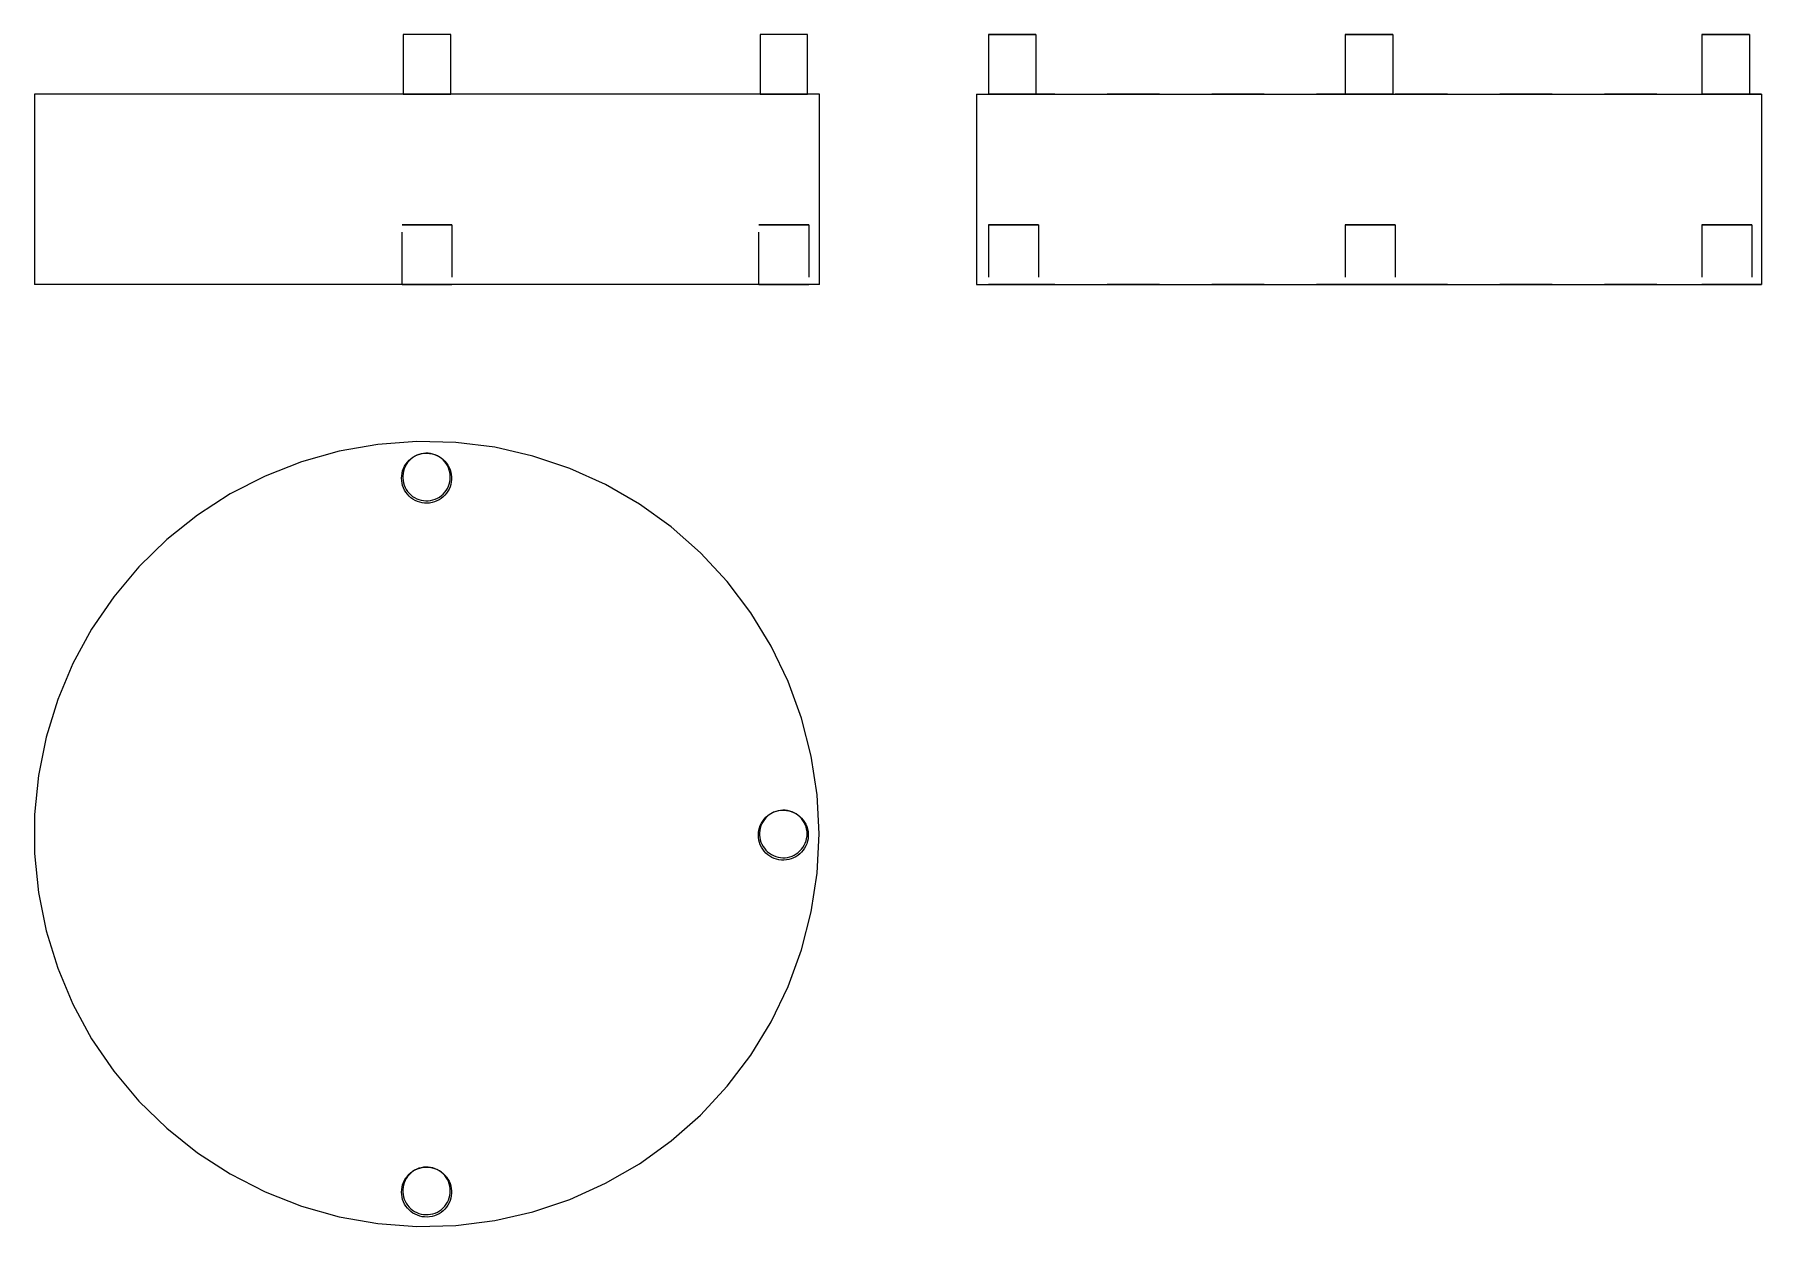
# Model space of a CAD drawing. Extents: x 0 to 3.3, y 0 to 2.28.
import ezdxf

# ---------------------------------------------------------------- set-up
doc = ezdxf.new("R2010")
doc.units = 0
doc.linetypes.add('HIDDEN', pattern=[0.075, 0.050025, -0.024975])
for name, color, linetype in [('FRONT', 7, 'CONTINUOUS'), ('FRONT_HID', 7, 'HIDDEN'), ('LEFT', 7, 'CONTINUOUS'), ('LEFT_HID', 7, 'HIDDEN'), ('TOP', 7, 'CONTINUOUS'), ('TOP_HID', 7, 'HIDDEN')]:
    doc.layers.add(name, color=color, linetype=linetype)

msp = doc.modelspace()

# ---------------------------------------------------------------- linework, layer by layer
at = {"layer": 'FRONT'}
for p, q in [((0.795455, 2.276807), (0.704545, 2.276807)), ((0.704545, 2.276807), (0.704545, 2.16317)), ((0.795455, 2.16317), (0.795455, 2.276807)), ((1.477273, 2.276807), (1.386364, 2.276807)), ((1.386364, 2.276807), (1.386364, 2.16317)), ((1.477273, 2.16317), (1.477273, 2.276807)), ((1.5, 2.16317), (0, 2.16317)), ((0, 2.16317), (0, 1.799534)), ((1.5, 1.799534), (1.5, 2.16317)), ((1.5, 1.799534), (0, 1.799534))]:
    msp.add_line(p, q, dxfattribs=at)
at = {"layer": 'FRONT_HID', "linetype": 'HIDDEN'}
for p, q in [((0.795455, 2.16317), (0.704545, 2.16317)), ((0.704545, 2.16317), (0.795455, 2.16317)), ((0.795455, 2.16317), (0.704545, 2.16317)), ((0.704545, 2.16317), (0.795455, 2.16317)), ((1.477273, 2.16317), (1.386364, 2.16317)), ((1.386364, 2.16317), (1.477273, 2.16317)), ((0.702273, 1.799534), (0.702273, 1.91317)), ((0.702273, 1.91317), (0.797727, 1.91317)), ((0.797727, 1.91317), (0.702273, 1.91317)), ((0.702273, 1.799534), (0.702273, 1.91317)), ((0.702273, 1.91317), (0.797727, 1.91317)), ((0.797727, 1.91317), (0.702273, 1.91317)), ((0.797727, 1.91317), (0.797727, 1.799534)), ((0.797727, 1.91317), (0.797727, 1.799534)), ((1.384091, 1.799534), (1.384091, 1.91317)), ((1.384091, 1.91317), (1.479545, 1.91317)), ((1.479545, 1.91317), (1.384091, 1.91317)), ((1.479545, 1.91317), (1.479545, 1.799534)), ((0.702273, 1.799534), (0.797727, 1.799534)), ((0.797727, 1.799534), (0.702273, 1.799534)), ((0.702273, 1.799534), (0.797727, 1.799534)), ((0.797727, 1.799534), (0.702273, 1.799534)), ((1.384091, 1.799534), (1.479545, 1.799534)), ((1.479545, 1.799534), (1.384091, 1.799534))]:
    msp.add_line(p, q, dxfattribs=at)
at = {"layer": 'LEFT'}
for p, q in [((1.822727, 2.276807), (1.913636, 2.276807)), ((1.822727, 2.276807), (1.822727, 2.16317)), ((1.913636, 2.276807), (1.913636, 2.16317)), ((2.504545, 2.276807), (2.595455, 2.276807)), ((2.504545, 2.276807), (2.504545, 2.16317)), ((2.595455, 2.276807), (2.595455, 2.16317)), ((3.186364, 2.276807), (3.277273, 2.276807)), ((3.186364, 2.276807), (3.186364, 2.16317)), ((3.277273, 2.276807), (3.277273, 2.16317)), ((1.8, 2.16317), (3.3, 2.16317)), ((1.8, 2.16317), (1.8, 1.799534)), ((3.3, 2.16317), (3.3, 1.799534)), ((1.8, 1.799534), (3.3, 1.799534))]:
    msp.add_line(p, q, dxfattribs=at)
at = {"layer": 'LEFT_HID', "linetype": 'HIDDEN'}
for p, q in [((1.868182, 2.276807), (1.822727, 2.276807)), ((1.913636, 2.276807), (1.868182, 2.276807)), ((2.55, 2.276807), (2.504545, 2.276807)), ((2.595455, 2.276807), (2.55, 2.276807)), ((3.231818, 2.276807), (3.186364, 2.276807)), ((3.277273, 2.276807), (3.231818, 2.276807)), ((2.55, 2.16317), (1.8, 2.16317)), ((1.868182, 2.16317), (1.822727, 2.16317)), ((1.822727, 2.16317), (1.913636, 2.16317)), ((1.913636, 2.16317), (1.868182, 2.16317)), ((2.55, 2.16317), (2.504545, 2.16317)), ((2.504545, 2.16317), (2.595455, 2.16317)), ((3.3, 2.16317), (2.55, 2.16317)), ((2.595455, 2.16317), (2.55, 2.16317)), ((3.231818, 2.16317), (3.186364, 2.16317)), ((3.186364, 2.16317), (3.277273, 2.16317)), ((3.277273, 2.16317), (3.231818, 2.16317)), ((1.870455, 1.91317), (1.822727, 1.91317)), ((1.822727, 1.91317), (1.918182, 1.91317)), ((1.822727, 1.91317), (1.822727, 1.799534)), ((1.918182, 1.91317), (1.870455, 1.91317)), ((1.918182, 1.91317), (1.918182, 1.799534)), ((2.552273, 1.91317), (2.504545, 1.91317)), ((2.504545, 1.91317), (2.6, 1.91317)), ((2.504545, 1.91317), (2.504545, 1.799534)), ((2.6, 1.91317), (2.552273, 1.91317)), ((2.6, 1.91317), (2.6, 1.799534)), ((3.234091, 1.91317), (3.186364, 1.91317)), ((3.186364, 1.91317), (3.281818, 1.91317)), ((3.186364, 1.91317), (3.186364, 1.799534)), ((3.281818, 1.91317), (3.234091, 1.91317)), ((3.281818, 1.91317), (3.281818, 1.799534)), ((2.55, 1.799534), (1.8, 1.799534)), ((1.870455, 1.799534), (1.822727, 1.799534)), ((1.822727, 1.799534), (1.918182, 1.799534)), ((1.918182, 1.799534), (1.870455, 1.799534)), ((2.552273, 1.799534), (2.504545, 1.799534)), ((2.504545, 1.799534), (2.6, 1.799534)), ((3.3, 1.799534), (2.55, 1.799534)), ((2.6, 1.799534), (2.552273, 1.799534)), ((3.234091, 1.799534), (3.186364, 1.799534)), ((3.186364, 1.799534), (3.281818, 1.799534)), ((3.281818, 1.799534), (3.234091, 1.799534))]:
    msp.add_line(p, q, dxfattribs=at)
at = {"layer": 'TOP'}
for p, q in [((0.65581, 1.493946), (0.582177, 1.480963)), ((0.73037, 1.499534), (0.65581, 1.493946)), ((0.805115, 1.49767), (0.73037, 1.499534)), ((0.879304, 1.488373), (0.805115, 1.49767)), ((0.952198, 1.471735), (0.879304, 1.488373)), ((0.510203, 1.460712), (0.440602, 1.433396)), ((0.582177, 1.480963), (0.510203, 1.460712)), ((0.710282, 1.455287), (0.708115, 1.451307)), ((0.712834, 1.459031), (0.710282, 1.455287)), ((0.715747, 1.462502), (0.712834, 1.459031)), ((0.718991, 1.465666), (0.715747, 1.462502)), ((0.722534, 1.468491), (0.718991, 1.465666)), ((0.72634, 1.47095), (0.722534, 1.468491)), ((0.730373, 1.473017), (0.72634, 1.47095)), ((0.734591, 1.474673), (0.730373, 1.473017)), ((0.738953, 1.4759), (0.734591, 1.474673)), ((0.743416, 1.476687), (0.738953, 1.4759)), ((0.747934, 1.477025), (0.743416, 1.476687)), ((0.752465, 1.476913), (0.747934, 1.477025)), ((0.756961, 1.476349), (0.752465, 1.476913)), ((0.761379, 1.475341), (0.756961, 1.476349)), ((0.765674, 1.473898), (0.761379, 1.475341)), ((0.769805, 1.472034), (0.765674, 1.473898)), ((0.773729, 1.469768), (0.769805, 1.472034)), ((0.777408, 1.467123), (0.773729, 1.469768)), ((0.780806, 1.464124), (0.777408, 1.467123)), ((0.783888, 1.460803), (0.780806, 1.464124)), ((0.786624, 1.457191), (0.783888, 1.460803)), ((0.788987, 1.453324), (0.786624, 1.457191)), ((0.790953, 1.449241), (0.788987, 1.453324)), ((1.023073, 1.447922), (0.952198, 1.471735)), ((0.440602, 1.433396), (0.374068, 1.399286)), ((0.704121, 1.43836), (0.70367, 1.433851)), ((0.70367, 1.433851), (0.70367, 1.429319)), ((0.70367, 1.429319), (0.704121, 1.42481)), ((0.705019, 1.442801), (0.704121, 1.43836)), ((0.704121, 1.42481), (0.705019, 1.420369)), ((0.706354, 1.447131), (0.705019, 1.442801)), ((0.705019, 1.420369), (0.706354, 1.416039)), ((0.708115, 1.451307), (0.706354, 1.447131)), ((0.792503, 1.444983), (0.790953, 1.449241)), ((0.793621, 1.440592), (0.792503, 1.444983)), ((0.792503, 1.418187), (0.793621, 1.422578)), ((0.794296, 1.436111), (0.793621, 1.440592)), ((0.793621, 1.422578), (0.794296, 1.427059)), ((0.794522, 1.431585), (0.794296, 1.436111)), ((0.794296, 1.427059), (0.794522, 1.431585)), ((1.091226, 1.417171), (1.023073, 1.447922)), ((0.374068, 1.399286), (0.31126, 1.35872)), ((0.706354, 1.416039), (0.708115, 1.411863)), ((0.708115, 1.411863), (0.710282, 1.407883)), ((0.710282, 1.407883), (0.712834, 1.404139)), ((0.712834, 1.404139), (0.715747, 1.400668)), ((0.715747, 1.400668), (0.718991, 1.397504)), ((0.718991, 1.397504), (0.722534, 1.394679)), ((0.722534, 1.394679), (0.72634, 1.39222)), ((0.72634, 1.39222), (0.730373, 1.390153)), ((0.730373, 1.390153), (0.734591, 1.388497)), ((0.734591, 1.388497), (0.738953, 1.38727)), ((0.738953, 1.38727), (0.743416, 1.386483)), ((0.743416, 1.386483), (0.747934, 1.386145)), ((0.747934, 1.386145), (0.752465, 1.386258)), ((0.752465, 1.386258), (0.756961, 1.386821)), ((0.756961, 1.386821), (0.761379, 1.387829)), ((0.761379, 1.387829), (0.765674, 1.389273)), ((0.765674, 1.389273), (0.769805, 1.391136)), ((0.769805, 1.391136), (0.773729, 1.393402)), ((0.773729, 1.393402), (0.777408, 1.396047)), ((0.777408, 1.396047), (0.780806, 1.399046)), ((0.780806, 1.399046), (0.783888, 1.402367)), ((0.783888, 1.402367), (0.786624, 1.40598)), ((0.786624, 1.40598), (0.788987, 1.409846)), ((0.788987, 1.409846), (0.790953, 1.413929)), ((0.790953, 1.413929), (0.792503, 1.418187)), ((1.155977, 1.379786), (1.091226, 1.417171)), ((0.31126, 1.35872), (0.252803, 1.312103)), ((1.216685, 1.33614), (1.155977, 1.379786)), ((1.272745, 1.286667), (1.216685, 1.33614)), ((0.252803, 1.312103), (0.199279, 1.259896)), ((0.199279, 1.259896), (0.151218, 1.20262)), ((1.323601, 1.231858), (1.272745, 1.286667)), ((1.368747, 1.172257), (1.323601, 1.231858)), ((0.151218, 1.20262), (0.1091, 1.140843)), ((1.407734, 1.108457), (1.368747, 1.172257)), ((0.1091, 1.140843), (0.073341, 1.07518)), ((1.440175, 1.041093), (1.407734, 1.108457)), ((0.073341, 1.07518), (0.044298, 1.006282)), ((1.465747, 0.970833), (1.440175, 1.041093)), ((0.044298, 1.006282), (0.02226, 0.934835)), ((1.484197, 0.898376), (1.465747, 0.970833)), ((0.02226, 0.934835), (0.007445, 0.861549)), ((1.495341, 0.824443), (1.484197, 0.898376)), ((0.007445, 0.861549), (0, 0.787151)), ((1.416409, 0.792854), (1.412191, 0.791199)), ((1.420771, 0.794082), (1.416409, 0.792854)), ((1.425234, 0.794869), (1.420771, 0.794082)), ((1.429753, 0.795207), (1.425234, 0.794869)), ((1.434283, 0.795094), (1.429753, 0.795207)), ((1.438779, 0.794531), (1.434283, 0.795094)), ((1.443197, 0.793523), (1.438779, 0.794531)), ((1.447492, 0.792079), (1.443197, 0.793523)), ((1.451623, 0.790216), (1.447492, 0.792079)), ((1.499068, 0.749767), (1.495341, 0.824443)), ((0, 0.787151), (0, 0.712382)), ((1.386837, 0.760983), (1.385939, 0.756542)), ((1.388173, 0.765313), (1.386837, 0.760983)), ((1.389933, 0.769489), (1.388173, 0.765313)), ((1.3921, 0.773468), (1.389933, 0.769489)), ((1.394653, 0.777213), (1.3921, 0.773468)), ((1.397565, 0.780684), (1.394653, 0.777213)), ((1.400809, 0.783848), (1.397565, 0.780684)), ((1.404352, 0.786673), (1.400809, 0.783848)), ((1.408159, 0.789132), (1.404352, 0.786673)), ((1.412191, 0.791199), (1.408159, 0.789132)), ((1.455547, 0.78795), (1.451623, 0.790216)), ((1.459226, 0.785305), (1.455547, 0.78795)), ((1.462624, 0.782306), (1.459226, 0.785305)), ((1.465706, 0.778985), (1.462624, 0.782306)), ((1.468442, 0.775372), (1.465706, 0.778985)), ((1.470805, 0.771506), (1.468442, 0.775372)), ((1.472771, 0.767423), (1.470805, 0.771506)), ((1.474321, 0.763165), (1.472771, 0.767423)), ((1.475439, 0.758774), (1.474321, 0.763165)), ((1.385939, 0.756542), (1.385488, 0.752033)), ((1.385488, 0.752033), (1.385488, 0.747501)), ((1.385488, 0.747501), (1.385939, 0.742992)), ((1.385939, 0.742992), (1.386837, 0.738551)), ((1.386837, 0.738551), (1.388173, 0.734221)), ((1.388173, 0.734221), (1.389933, 0.730045)), ((1.389933, 0.730045), (1.3921, 0.726065)), ((1.3921, 0.726065), (1.394653, 0.722321)), ((1.468442, 0.724161), (1.470805, 0.728028)), ((1.470805, 0.728028), (1.472771, 0.732111)), ((1.472771, 0.732111), (1.474321, 0.736369)), ((1.474321, 0.736369), (1.475439, 0.74076)), ((1.476115, 0.754293), (1.475439, 0.758774)), ((1.475439, 0.74076), (1.476115, 0.745241)), ((1.47634, 0.749767), (1.476115, 0.754293)), ((1.476115, 0.745241), (1.47634, 0.749767)), ((1.495341, 0.675091), (1.499068, 0.749767)), ((0, 0.712382), (0.007445, 0.637985)), ((1.394653, 0.722321), (1.397565, 0.71885)), ((1.397565, 0.71885), (1.400809, 0.715686)), ((1.400809, 0.715686), (1.404352, 0.712861)), ((1.404352, 0.712861), (1.408159, 0.710402)), ((1.408159, 0.710402), (1.412191, 0.708335)), ((1.412191, 0.708335), (1.416409, 0.706679)), ((1.416409, 0.706679), (1.420771, 0.705452)), ((1.420771, 0.705452), (1.425234, 0.704665)), ((1.425234, 0.704665), (1.429753, 0.704326)), ((1.429753, 0.704326), (1.434283, 0.704439)), ((1.434283, 0.704439), (1.438779, 0.705003)), ((1.438779, 0.705003), (1.443197, 0.706011)), ((1.443197, 0.706011), (1.447492, 0.707454)), ((1.447492, 0.707454), (1.451623, 0.709318)), ((1.451623, 0.709318), (1.455547, 0.711584)), ((1.455547, 0.711584), (1.459226, 0.714229)), ((1.459226, 0.714229), (1.462624, 0.717227)), ((1.462624, 0.717227), (1.465706, 0.720549)), ((1.465706, 0.720549), (1.468442, 0.724161)), ((1.484197, 0.601157), (1.495341, 0.675091)), ((0.007445, 0.637985), (0.02226, 0.564699)), ((1.465747, 0.528701), (1.484197, 0.601157)), ((0.02226, 0.564699), (0.044298, 0.493252)), ((1.440175, 0.458441), (1.465747, 0.528701)), ((0.044298, 0.493252), (0.073341, 0.424354)), ((1.407734, 0.391076), (1.440175, 0.458441)), ((0.073341, 0.424354), (0.1091, 0.35869)), ((1.368747, 0.327277), (1.407734, 0.391076)), ((0.1091, 0.35869), (0.151218, 0.296914)), ((1.323601, 0.267676), (1.368747, 0.327277)), ((0.151218, 0.296914), (0.199279, 0.239637)), ((1.272745, 0.212867), (1.323601, 0.267676)), ((0.199279, 0.239637), (0.252803, 0.187431)), ((1.216685, 0.163393), (1.272745, 0.212867)), ((0.252803, 0.187431), (0.31126, 0.140813)), ((0.31126, 0.140813), (0.374068, 0.100248)), ((1.155977, 0.119747), (1.216685, 0.163393)), ((0.374068, 0.100248), (0.440602, 0.066137)), ((0.718991, 0.10203), (0.715747, 0.098866)), ((0.722534, 0.104855), (0.718991, 0.10203)), ((0.72634, 0.107313), (0.722534, 0.104855)), ((0.730373, 0.109381), (0.72634, 0.107313)), ((0.734591, 0.111036), (0.730373, 0.109381)), ((0.738953, 0.112264), (0.734591, 0.111036)), ((0.743416, 0.11305), (0.738953, 0.112264)), ((0.747934, 0.113389), (0.743416, 0.11305)), ((0.752465, 0.113276), (0.747934, 0.113389)), ((0.756961, 0.112713), (0.752465, 0.113276)), ((0.761379, 0.111704), (0.756961, 0.112713)), ((0.765674, 0.110261), (0.761379, 0.111704)), ((0.769805, 0.108397), (0.765674, 0.110261)), ((0.773729, 0.106132), (0.769805, 0.108397)), ((0.777408, 0.103486), (0.773729, 0.106132)), ((0.780806, 0.100488), (0.777408, 0.103486)), ((0.783888, 0.097166), (0.780806, 0.100488)), ((1.091226, 0.082363), (1.155977, 0.119747)), ((0.440602, 0.066137), (0.510203, 0.038821)), ((0.704121, 0.074723), (0.70367, 0.070214)), ((0.70367, 0.070214), (0.70367, 0.065683)), ((0.705019, 0.079165), (0.704121, 0.074723)), ((0.706354, 0.083495), (0.705019, 0.079165)), ((0.708115, 0.087671), (0.706354, 0.083495)), ((0.710282, 0.09165), (0.708115, 0.087671)), ((0.712834, 0.095394), (0.710282, 0.09165)), ((0.715747, 0.098866), (0.712834, 0.095394)), ((0.786624, 0.093554), (0.783888, 0.097166)), ((0.788987, 0.089688), (0.786624, 0.093554)), ((0.790953, 0.085605), (0.788987, 0.089688)), ((0.792503, 0.081347), (0.790953, 0.085605)), ((0.793621, 0.076955), (0.792503, 0.081347)), ((0.794296, 0.072475), (0.793621, 0.076955)), ((0.794522, 0.067949), (0.794296, 0.072475)), ((0.794296, 0.063423), (0.794522, 0.067949)), ((1.023073, 0.051612), (1.091226, 0.082363)), ((0.510203, 0.038821), (0.582177, 0.018571)), ((0.70367, 0.065683), (0.704121, 0.061174)), ((0.704121, 0.061174), (0.705019, 0.056732)), ((0.705019, 0.056732), (0.706354, 0.052402)), ((0.706354, 0.052402), (0.708115, 0.048227)), ((0.708115, 0.048227), (0.710282, 0.044247)), ((0.710282, 0.044247), (0.712834, 0.040503)), ((0.712834, 0.040503), (0.715747, 0.037032)), ((0.715747, 0.037032), (0.718991, 0.033868)), ((0.718991, 0.033868), (0.722534, 0.031042)), ((0.777408, 0.032411), (0.780806, 0.035409)), ((0.780806, 0.035409), (0.783888, 0.038731)), ((0.783888, 0.038731), (0.786624, 0.042343)), ((0.786624, 0.042343), (0.788987, 0.04621)), ((0.788987, 0.04621), (0.790953, 0.050293)), ((0.790953, 0.050293), (0.792503, 0.054551)), ((0.792503, 0.054551), (0.793621, 0.058942)), ((0.793621, 0.058942), (0.794296, 0.063423)), ((0.952198, 0.027799), (1.023073, 0.051612)), ((0.582177, 0.018571), (0.65581, 0.005587)), ((0.65581, 0.005587), (0.73037, 0)), ((0.722534, 0.031042), (0.72634, 0.028584)), ((0.72634, 0.028584), (0.730373, 0.026517)), ((0.73037, 0), (0.805115, 0.001864)), ((0.730373, 0.026517), (0.734591, 0.024861)), ((0.734591, 0.024861), (0.738953, 0.023634)), ((0.738953, 0.023634), (0.743416, 0.022847)), ((0.743416, 0.022847), (0.747934, 0.022508)), ((0.747934, 0.022508), (0.752465, 0.022621)), ((0.752465, 0.022621), (0.756961, 0.023185)), ((0.756961, 0.023185), (0.761379, 0.024193)), ((0.761379, 0.024193), (0.765674, 0.025636)), ((0.765674, 0.025636), (0.769805, 0.0275)), ((0.769805, 0.0275), (0.773729, 0.029766)), ((0.773729, 0.029766), (0.777408, 0.032411)), ((0.805115, 0.001864), (0.879304, 0.011161)), ((0.879304, 0.011161), (0.952198, 0.027799))]:
    msp.add_line(p, q, dxfattribs=at)
at = {"layer": 'TOP_HID', "linetype": 'HIDDEN'}
for p, q in [((0.705088, 1.447851), (0.707153, 1.452138)), ((0.705088, 1.447851), (0.707153, 1.452138)), ((0.707153, 1.452138), (0.709634, 1.456198)), ((0.707153, 1.452138), (0.709634, 1.456198)), ((0.709634, 1.456198), (0.712506, 1.459991)), ((0.709634, 1.456198), (0.712506, 1.459991)), ((0.712506, 1.459991), (0.715743, 1.463479)), ((0.712506, 1.459991), (0.715743, 1.463479)), ((0.715743, 1.463479), (0.71931, 1.466627)), ((0.715743, 1.463479), (0.71931, 1.466627)), ((0.71931, 1.466627), (0.723173, 1.469404)), ((0.71931, 1.466627), (0.723173, 1.469404)), ((0.723173, 1.469404), (0.727294, 1.471783)), ((0.723173, 1.469404), (0.727294, 1.471783)), ((0.727294, 1.471783), (0.731631, 1.47374)), ((0.727294, 1.471783), (0.731631, 1.47374)), ((0.731631, 1.47374), (0.736141, 1.475256)), ((0.731631, 1.47374), (0.736141, 1.475256)), ((0.736141, 1.475256), (0.74078, 1.476315)), ((0.736141, 1.475256), (0.74078, 1.476315)), ((0.74078, 1.476315), (0.745501, 1.476906)), ((0.74078, 1.476315), (0.745501, 1.476906)), ((0.745501, 1.476906), (0.750258, 1.477025)), ((0.745501, 1.476906), (0.750258, 1.477025)), ((0.750258, 1.477025), (0.755002, 1.476669)), ((0.750258, 1.477025), (0.755002, 1.476669)), ((0.755002, 1.476669), (0.759688, 1.475843)), ((0.755002, 1.476669), (0.759688, 1.475843)), ((0.759688, 1.475843), (0.764268, 1.474554)), ((0.759688, 1.475843), (0.764268, 1.474554)), ((0.764268, 1.474554), (0.768697, 1.472816)), ((0.764268, 1.474554), (0.768697, 1.472816)), ((0.768697, 1.472816), (0.772931, 1.470645)), ((0.768697, 1.472816), (0.772931, 1.470645)), ((0.772931, 1.470645), (0.776928, 1.468064)), ((0.772931, 1.470645), (0.776928, 1.468064)), ((0.776928, 1.468064), (0.780648, 1.465097)), ((0.776928, 1.468064), (0.780648, 1.465097)), ((0.780648, 1.465097), (0.784054, 1.461775)), ((0.780648, 1.465097), (0.784054, 1.461775)), ((0.784054, 1.461775), (0.787113, 1.45813)), ((0.784054, 1.461775), (0.787113, 1.45813)), ((0.787113, 1.45813), (0.789793, 1.454199)), ((0.787113, 1.45813), (0.789793, 1.454199)), ((0.789793, 1.454199), (0.792068, 1.45002)), ((0.789793, 1.454199), (0.792068, 1.45002)), ((0.70134, 1.429312), (0.701578, 1.434064)), ((0.70134, 1.429312), (0.701578, 1.434064)), ((0.701578, 1.42456), (0.70134, 1.429312)), ((0.701578, 1.42456), (0.70134, 1.429312)), ((0.701578, 1.434064), (0.702287, 1.438769)), ((0.701578, 1.434064), (0.702287, 1.438769)), ((0.702287, 1.419855), (0.701578, 1.42456)), ((0.702287, 1.419855), (0.701578, 1.42456)), ((0.702287, 1.438769), (0.703461, 1.44338)), ((0.702287, 1.438769), (0.703461, 1.44338)), ((0.703461, 1.415244), (0.702287, 1.419855)), ((0.703461, 1.415244), (0.702287, 1.419855)), ((0.703461, 1.44338), (0.705088, 1.447851)), ((0.703461, 1.44338), (0.705088, 1.447851)), ((0.792068, 1.45002), (0.793917, 1.445636)), ((0.792068, 1.45002), (0.793917, 1.445636)), ((0.793917, 1.445636), (0.795319, 1.441089)), ((0.793917, 1.445636), (0.795319, 1.441089)), ((0.795319, 1.441089), (0.796262, 1.436426)), ((0.795319, 1.441089), (0.796262, 1.436426)), ((0.796262, 1.422199), (0.795319, 1.417535)), ((0.796262, 1.422199), (0.795319, 1.417535)), ((0.796262, 1.436426), (0.796736, 1.431691)), ((0.796262, 1.436426), (0.796736, 1.431691)), ((0.796736, 1.426933), (0.796262, 1.422199)), ((0.796736, 1.426933), (0.796262, 1.422199)), ((0.796736, 1.431691), (0.796736, 1.426933)), ((0.796736, 1.431691), (0.796736, 1.426933)), ((0.705088, 1.410773), (0.703461, 1.415244)), ((0.705088, 1.410773), (0.703461, 1.415244)), ((0.707153, 1.406487), (0.705088, 1.410773)), ((0.707153, 1.406487), (0.705088, 1.410773)), ((0.709634, 1.402427), (0.707153, 1.406487)), ((0.709634, 1.402427), (0.707153, 1.406487)), ((0.712506, 1.398634), (0.709634, 1.402427)), ((0.712506, 1.398634), (0.709634, 1.402427)), ((0.715743, 1.395146), (0.712506, 1.398634)), ((0.715743, 1.395146), (0.712506, 1.398634)), ((0.71931, 1.391998), (0.715743, 1.395146)), ((0.71931, 1.391998), (0.715743, 1.395146)), ((0.723173, 1.38922), (0.71931, 1.391998)), ((0.723173, 1.38922), (0.71931, 1.391998)), ((0.727294, 1.386841), (0.723173, 1.38922)), ((0.727294, 1.386841), (0.723173, 1.38922)), ((0.731631, 1.384884), (0.727294, 1.386841)), ((0.731631, 1.384884), (0.727294, 1.386841)), ((0.772931, 1.387979), (0.768697, 1.385809)), ((0.772931, 1.387979), (0.768697, 1.385809)), ((0.776928, 1.390561), (0.772931, 1.387979)), ((0.776928, 1.390561), (0.772931, 1.387979)), ((0.780648, 1.393527), (0.776928, 1.390561)), ((0.780648, 1.393527), (0.776928, 1.390561)), ((0.784054, 1.39685), (0.780648, 1.393527)), ((0.784054, 1.39685), (0.780648, 1.393527)), ((0.787113, 1.400494), (0.784054, 1.39685)), ((0.787113, 1.400494), (0.784054, 1.39685)), ((0.789793, 1.404426), (0.787113, 1.400494)), ((0.789793, 1.404426), (0.787113, 1.400494)), ((0.792068, 1.408604), (0.789793, 1.404426)), ((0.792068, 1.408604), (0.789793, 1.404426)), ((0.793917, 1.412989), (0.792068, 1.408604)), ((0.793917, 1.412989), (0.792068, 1.408604)), ((0.795319, 1.417535), (0.793917, 1.412989)), ((0.795319, 1.417535), (0.793917, 1.412989)), ((0.736141, 1.383369), (0.731631, 1.384884)), ((0.736141, 1.383369), (0.731631, 1.384884)), ((0.74078, 1.38231), (0.736141, 1.383369)), ((0.74078, 1.38231), (0.736141, 1.383369)), ((0.745501, 1.381719), (0.74078, 1.38231)), ((0.745501, 1.381719), (0.74078, 1.38231)), ((0.750258, 1.3816), (0.745501, 1.381719)), ((0.750258, 1.3816), (0.745501, 1.381719)), ((0.755002, 1.381955), (0.750258, 1.3816)), ((0.755002, 1.381955), (0.750258, 1.3816)), ((0.759688, 1.382782), (0.755002, 1.381955)), ((0.759688, 1.382782), (0.755002, 1.381955)), ((0.764268, 1.38407), (0.759688, 1.382782)), ((0.764268, 1.38407), (0.759688, 1.382782)), ((0.768697, 1.385809), (0.764268, 1.38407)), ((0.768697, 1.385809), (0.764268, 1.38407)), ((1.413449, 0.791922), (1.417959, 0.793438)), ((1.413449, 0.791922), (1.417959, 0.793438)), ((1.417959, 0.793438), (1.422598, 0.794496)), ((1.417959, 0.793438), (1.422598, 0.794496)), ((1.422598, 0.794496), (1.427319, 0.795088)), ((1.422598, 0.794496), (1.427319, 0.795088)), ((1.427319, 0.795088), (1.432076, 0.795207)), ((1.427319, 0.795088), (1.432076, 0.795207)), ((1.432076, 0.795207), (1.43682, 0.794851)), ((1.432076, 0.795207), (1.43682, 0.794851)), ((1.43682, 0.794851), (1.441506, 0.794025)), ((1.43682, 0.794851), (1.441506, 0.794025)), ((1.441506, 0.794025), (1.446086, 0.792736)), ((1.441506, 0.794025), (1.446086, 0.792736)), ((1.446086, 0.792736), (1.450515, 0.790998)), ((1.446086, 0.792736), (1.450515, 0.790998)), ((1.384105, 0.756951), (1.385279, 0.761562)), ((1.384105, 0.756951), (1.385279, 0.761562)), ((1.385279, 0.761562), (1.386906, 0.766033)), ((1.385279, 0.761562), (1.386906, 0.766033)), ((1.386906, 0.766033), (1.388971, 0.77032)), ((1.386906, 0.766033), (1.388971, 0.77032)), ((1.388971, 0.77032), (1.391452, 0.77438)), ((1.388971, 0.77032), (1.391452, 0.77438)), ((1.391452, 0.77438), (1.394325, 0.778173)), ((1.391452, 0.77438), (1.394325, 0.778173)), ((1.394325, 0.778173), (1.397561, 0.781661)), ((1.394325, 0.778173), (1.397561, 0.781661)), ((1.397561, 0.781661), (1.401128, 0.784809)), ((1.397561, 0.781661), (1.401128, 0.784809)), ((1.401128, 0.784809), (1.404992, 0.787586)), ((1.401128, 0.784809), (1.404992, 0.787586)), ((1.404992, 0.787586), (1.409112, 0.789965)), ((1.404992, 0.787586), (1.409112, 0.789965)), ((1.409112, 0.789965), (1.413449, 0.791922)), ((1.409112, 0.789965), (1.413449, 0.791922)), ((1.450515, 0.790998), (1.45475, 0.788827)), ((1.450515, 0.790998), (1.45475, 0.788827)), ((1.45475, 0.788827), (1.458746, 0.786246)), ((1.45475, 0.788827), (1.458746, 0.786246)), ((1.458746, 0.786246), (1.462466, 0.783279)), ((1.458746, 0.786246), (1.462466, 0.783279)), ((1.462466, 0.783279), (1.465872, 0.779957)), ((1.462466, 0.783279), (1.465872, 0.779957)), ((1.465872, 0.779957), (1.468931, 0.776312)), ((1.465872, 0.779957), (1.468931, 0.776312)), ((1.468931, 0.776312), (1.471611, 0.772381)), ((1.468931, 0.776312), (1.471611, 0.772381)), ((1.471611, 0.772381), (1.473887, 0.768202)), ((1.471611, 0.772381), (1.473887, 0.768202)), ((1.473887, 0.768202), (1.475735, 0.763818)), ((1.473887, 0.768202), (1.475735, 0.763818)), ((1.475735, 0.763818), (1.477137, 0.759271)), ((1.475735, 0.763818), (1.477137, 0.759271)), ((1.477137, 0.759271), (1.47808, 0.754608)), ((1.477137, 0.759271), (1.47808, 0.754608)), ((1.383159, 0.747494), (1.383396, 0.752246)), ((1.383159, 0.747494), (1.383396, 0.752246)), ((1.383396, 0.742742), (1.383159, 0.747494)), ((1.383396, 0.742742), (1.383159, 0.747494)), ((1.383396, 0.752246), (1.384105, 0.756951)), ((1.383396, 0.752246), (1.384105, 0.756951)), ((1.384105, 0.738037), (1.383396, 0.742742)), ((1.384105, 0.738037), (1.383396, 0.742742)), ((1.385279, 0.733426), (1.384105, 0.738037)), ((1.385279, 0.733426), (1.384105, 0.738037)), ((1.386906, 0.728955), (1.385279, 0.733426)), ((1.386906, 0.728955), (1.385279, 0.733426)), ((1.388971, 0.724668), (1.386906, 0.728955)), ((1.388971, 0.724668), (1.386906, 0.728955)), ((1.473887, 0.726786), (1.471611, 0.722607)), ((1.473887, 0.726786), (1.471611, 0.722607)), ((1.475735, 0.73117), (1.473887, 0.726786)), ((1.475735, 0.73117), (1.473887, 0.726786)), ((1.477137, 0.735717), (1.475735, 0.73117)), ((1.477137, 0.735717), (1.475735, 0.73117)), ((1.47808, 0.740381), (1.477137, 0.735717)), ((1.47808, 0.740381), (1.477137, 0.735717)), ((1.47808, 0.754608), (1.478554, 0.749873)), ((1.47808, 0.754608), (1.478554, 0.749873)), ((1.478554, 0.745115), (1.47808, 0.740381)), ((1.478554, 0.745115), (1.47808, 0.740381)), ((1.478554, 0.749873), (1.478554, 0.745115)), ((1.478554, 0.749873), (1.478554, 0.745115)), ((1.391452, 0.720608), (1.388971, 0.724668)), ((1.391452, 0.720608), (1.388971, 0.724668)), ((1.394325, 0.716816), (1.391452, 0.720608)), ((1.394325, 0.716816), (1.391452, 0.720608)), ((1.397561, 0.713328), (1.394325, 0.716816)), ((1.397561, 0.713328), (1.394325, 0.716816)), ((1.401128, 0.710179), (1.397561, 0.713328)), ((1.401128, 0.710179), (1.397561, 0.713328)), ((1.404992, 0.707402), (1.401128, 0.710179)), ((1.404992, 0.707402), (1.401128, 0.710179)), ((1.409112, 0.705023), (1.404992, 0.707402)), ((1.409112, 0.705023), (1.404992, 0.707402)), ((1.413449, 0.703066), (1.409112, 0.705023)), ((1.413449, 0.703066), (1.409112, 0.705023)), ((1.417959, 0.701551), (1.413449, 0.703066)), ((1.417959, 0.701551), (1.413449, 0.703066)), ((1.422598, 0.700492), (1.417959, 0.701551)), ((1.422598, 0.700492), (1.417959, 0.701551)), ((1.427319, 0.6999), (1.422598, 0.700492)), ((1.427319, 0.6999), (1.422598, 0.700492)), ((1.432076, 0.699782), (1.427319, 0.6999)), ((1.432076, 0.699782), (1.427319, 0.6999)), ((1.43682, 0.700137), (1.432076, 0.699782)), ((1.43682, 0.700137), (1.432076, 0.699782)), ((1.441506, 0.700964), (1.43682, 0.700137)), ((1.441506, 0.700964), (1.43682, 0.700137)), ((1.446086, 0.702252), (1.441506, 0.700964)), ((1.446086, 0.702252), (1.441506, 0.700964)), ((1.450515, 0.70399), (1.446086, 0.702252)), ((1.450515, 0.70399), (1.446086, 0.702252)), ((1.45475, 0.706161), (1.450515, 0.70399)), ((1.45475, 0.706161), (1.450515, 0.70399)), ((1.458746, 0.708743), (1.45475, 0.706161)), ((1.458746, 0.708743), (1.45475, 0.706161)), ((1.462466, 0.711709), (1.458746, 0.708743)), ((1.462466, 0.711709), (1.458746, 0.708743)), ((1.465872, 0.715031), (1.462466, 0.711709)), ((1.465872, 0.715031), (1.462466, 0.711709)), ((1.468931, 0.718676), (1.465872, 0.715031)), ((1.468931, 0.718676), (1.465872, 0.715031)), ((1.471611, 0.722607), (1.468931, 0.718676)), ((1.471611, 0.722607), (1.468931, 0.718676)), ((0.712506, 0.096354), (0.715743, 0.099842)), ((0.712506, 0.096354), (0.715743, 0.099842)), ((0.715743, 0.099842), (0.71931, 0.102991)), ((0.715743, 0.099842), (0.71931, 0.102991)), ((0.71931, 0.102991), (0.723173, 0.105768)), ((0.71931, 0.102991), (0.723173, 0.105768)), ((0.723173, 0.105768), (0.727294, 0.108147)), ((0.723173, 0.105768), (0.727294, 0.108147)), ((0.727294, 0.108147), (0.731631, 0.110104)), ((0.727294, 0.108147), (0.731631, 0.110104)), ((0.731631, 0.110104), (0.736141, 0.111619)), ((0.731631, 0.110104), (0.736141, 0.111619)), ((0.736141, 0.111619), (0.74078, 0.112678)), ((0.736141, 0.111619), (0.74078, 0.112678)), ((0.74078, 0.112678), (0.745501, 0.11327)), ((0.74078, 0.112678), (0.745501, 0.11327)), ((0.745501, 0.11327), (0.750258, 0.113388)), ((0.745501, 0.11327), (0.750258, 0.113388)), ((0.750258, 0.113388), (0.755002, 0.113033)), ((0.750258, 0.113388), (0.755002, 0.113033)), ((0.755002, 0.113033), (0.759688, 0.112207)), ((0.755002, 0.113033), (0.759688, 0.112207)), ((0.759688, 0.112207), (0.764268, 0.110918)), ((0.759688, 0.112207), (0.764268, 0.110918)), ((0.764268, 0.110918), (0.768697, 0.10918)), ((0.764268, 0.110918), (0.768697, 0.10918)), ((0.768697, 0.10918), (0.772931, 0.107009)), ((0.768697, 0.10918), (0.772931, 0.107009)), ((0.772931, 0.107009), (0.776928, 0.104428)), ((0.772931, 0.107009), (0.776928, 0.104428)), ((0.776928, 0.104428), (0.780648, 0.101461)), ((0.776928, 0.104428), (0.780648, 0.101461)), ((0.780648, 0.101461), (0.784054, 0.098139)), ((0.780648, 0.101461), (0.784054, 0.098139)), ((0.70134, 0.065676), (0.701578, 0.070428)), ((0.70134, 0.065676), (0.701578, 0.070428)), ((0.701578, 0.070428), (0.702287, 0.075133)), ((0.701578, 0.070428), (0.702287, 0.075133)), ((0.702287, 0.075133), (0.703461, 0.079744)), ((0.702287, 0.075133), (0.703461, 0.079744)), ((0.703461, 0.079744), (0.705088, 0.084215)), ((0.703461, 0.079744), (0.705088, 0.084215)), ((0.705088, 0.084215), (0.707153, 0.088502)), ((0.705088, 0.084215), (0.707153, 0.088502)), ((0.707153, 0.088502), (0.709634, 0.092562)), ((0.707153, 0.088502), (0.709634, 0.092562)), ((0.709634, 0.092562), (0.712506, 0.096354)), ((0.709634, 0.092562), (0.712506, 0.096354)), ((0.784054, 0.098139), (0.787113, 0.094494)), ((0.784054, 0.098139), (0.787113, 0.094494)), ((0.787113, 0.094494), (0.789793, 0.090563)), ((0.787113, 0.094494), (0.789793, 0.090563)), ((0.789793, 0.090563), (0.792068, 0.086384)), ((0.789793, 0.090563), (0.792068, 0.086384)), ((0.792068, 0.086384), (0.793917, 0.082)), ((0.792068, 0.086384), (0.793917, 0.082)), ((0.793917, 0.082), (0.795319, 0.077453)), ((0.793917, 0.082), (0.795319, 0.077453)), ((0.795319, 0.077453), (0.796262, 0.072789)), ((0.795319, 0.077453), (0.796262, 0.072789)), ((0.796262, 0.072789), (0.796736, 0.068055)), ((0.796262, 0.072789), (0.796736, 0.068055)), ((0.796736, 0.068055), (0.796736, 0.063297)), ((0.796736, 0.068055), (0.796736, 0.063297)), ((0.701578, 0.060924), (0.70134, 0.065676)), ((0.701578, 0.060924), (0.70134, 0.065676)), ((0.702287, 0.056219), (0.701578, 0.060924)), ((0.702287, 0.056219), (0.701578, 0.060924)), ((0.703461, 0.051608), (0.702287, 0.056219)), ((0.703461, 0.051608), (0.702287, 0.056219)), ((0.705088, 0.047137), (0.703461, 0.051608)), ((0.705088, 0.047137), (0.703461, 0.051608)), ((0.707153, 0.04285), (0.705088, 0.047137)), ((0.707153, 0.04285), (0.705088, 0.047137)), ((0.709634, 0.03879), (0.707153, 0.04285)), ((0.709634, 0.03879), (0.707153, 0.04285)), ((0.712506, 0.034997), (0.709634, 0.03879)), ((0.712506, 0.034997), (0.709634, 0.03879)), ((0.715743, 0.03151), (0.712506, 0.034997)), ((0.715743, 0.03151), (0.712506, 0.034997)), ((0.784054, 0.033213), (0.780648, 0.029891)), ((0.784054, 0.033213), (0.780648, 0.029891)), ((0.787113, 0.036858), (0.784054, 0.033213)), ((0.787113, 0.036858), (0.784054, 0.033213)), ((0.789793, 0.040789), (0.787113, 0.036858)), ((0.789793, 0.040789), (0.787113, 0.036858)), ((0.792068, 0.044968), (0.789793, 0.040789)), ((0.792068, 0.044968), (0.789793, 0.040789)), ((0.793917, 0.049352), (0.792068, 0.044968)), ((0.793917, 0.049352), (0.792068, 0.044968)), ((0.795319, 0.053899), (0.793917, 0.049352)), ((0.795319, 0.053899), (0.793917, 0.049352)), ((0.796262, 0.058563), (0.795319, 0.053899)), ((0.796262, 0.058563), (0.795319, 0.053899)), ((0.796736, 0.063297), (0.796262, 0.058563)), ((0.796736, 0.063297), (0.796262, 0.058563)), ((0.71931, 0.028361), (0.715743, 0.03151)), ((0.71931, 0.028361), (0.715743, 0.03151)), ((0.723173, 0.025584), (0.71931, 0.028361)), ((0.723173, 0.025584), (0.71931, 0.028361)), ((0.727294, 0.023205), (0.723173, 0.025584)), ((0.727294, 0.023205), (0.723173, 0.025584)), ((0.731631, 0.021248), (0.727294, 0.023205)), ((0.731631, 0.021248), (0.727294, 0.023205)), ((0.736141, 0.019733), (0.731631, 0.021248)), ((0.736141, 0.019733), (0.731631, 0.021248)), ((0.74078, 0.018674), (0.736141, 0.019733)), ((0.74078, 0.018674), (0.736141, 0.019733)), ((0.745501, 0.018082), (0.74078, 0.018674)), ((0.745501, 0.018082), (0.74078, 0.018674)), ((0.750258, 0.017964), (0.745501, 0.018082)), ((0.750258, 0.017964), (0.745501, 0.018082)), ((0.755002, 0.018319), (0.750258, 0.017964)), ((0.755002, 0.018319), (0.750258, 0.017964)), ((0.759688, 0.019145), (0.755002, 0.018319)), ((0.759688, 0.019145), (0.755002, 0.018319)), ((0.764268, 0.020434), (0.759688, 0.019145)), ((0.764268, 0.020434), (0.759688, 0.019145)), ((0.768697, 0.022172), (0.764268, 0.020434)), ((0.768697, 0.022172), (0.764268, 0.020434)), ((0.772931, 0.024343), (0.768697, 0.022172)), ((0.772931, 0.024343), (0.768697, 0.022172)), ((0.776928, 0.026924), (0.772931, 0.024343)), ((0.776928, 0.026924), (0.772931, 0.024343)), ((0.780648, 0.029891), (0.776928, 0.026924)), ((0.780648, 0.029891), (0.776928, 0.026924))]:
    msp.add_line(p, q, dxfattribs=at)

doc.saveas('drawing.dxf')
